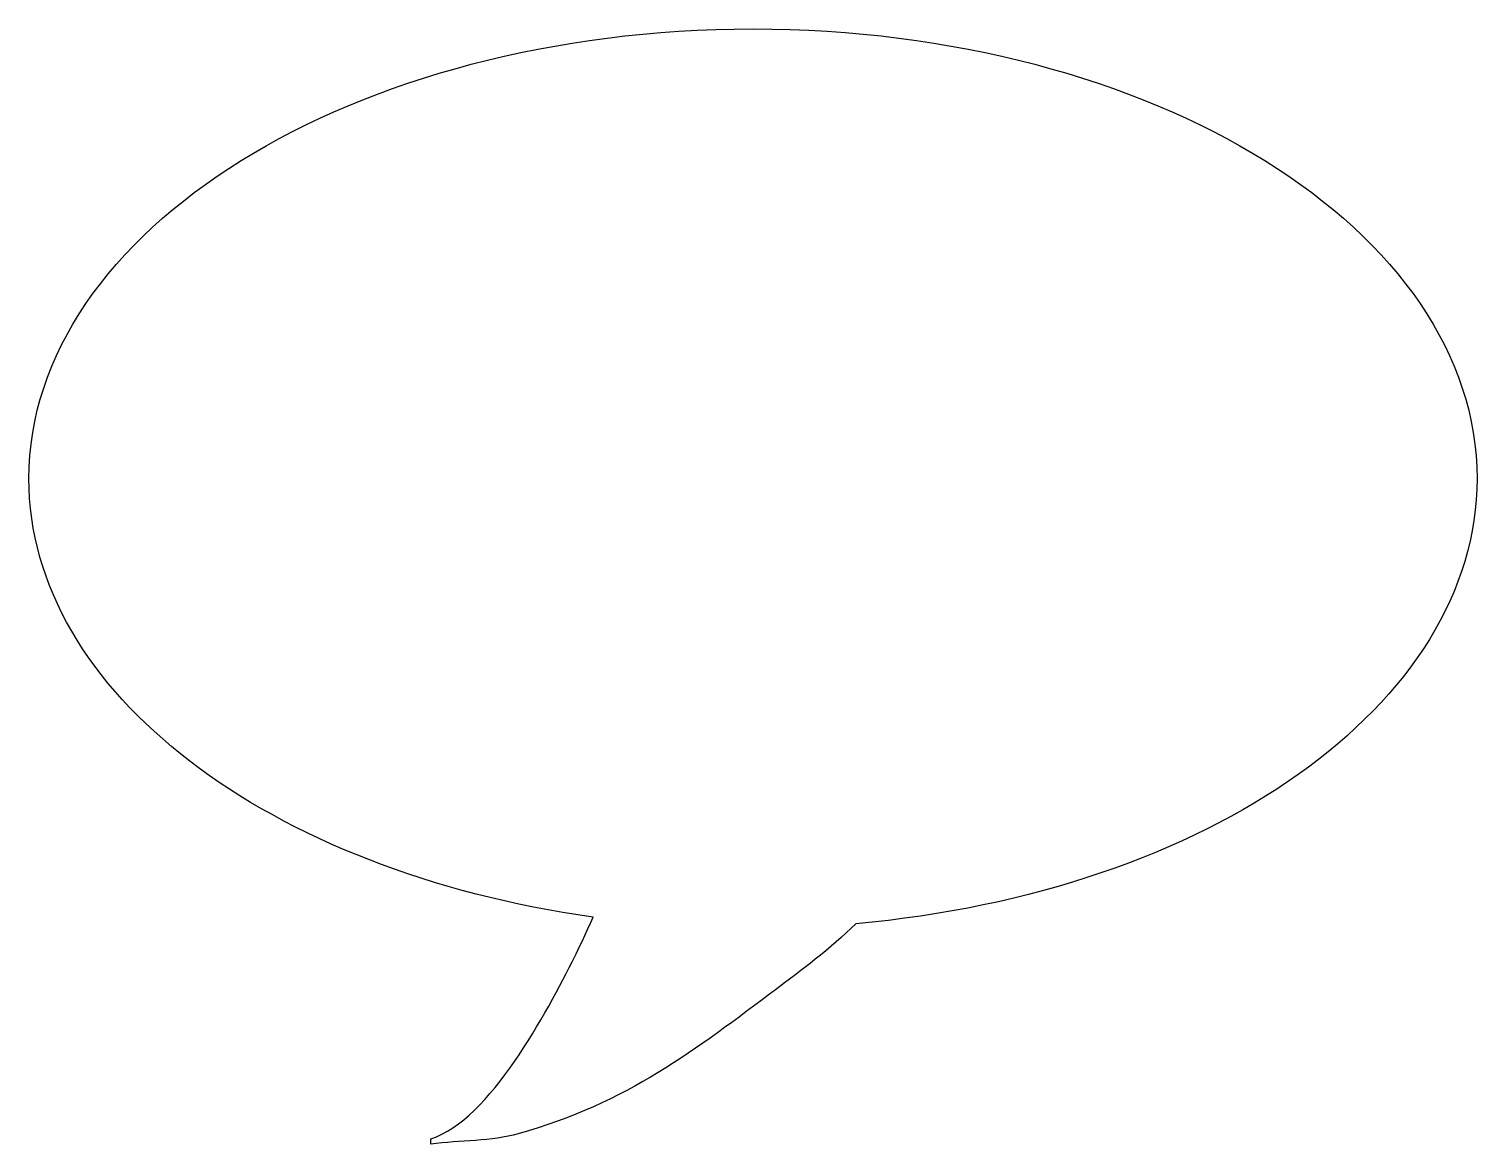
# Model space of a CAD drawing. Header units: centimetres. Extents: x -10.5 to 10.5, y -8.1 to 8.1.
import ezdxf

# ---------------------------------------------------------------- set-up
doc = ezdxf.new("R2010")
doc.units = ezdxf.units.CM
doc.header["$MEASUREMENT"] = 0
doc.layers.add('Camada 1', color=7, linetype='Continuous')

msp = doc.modelspace()

# ---------------------------------------------------------------- linework, layer by layer
at = {"layer": 'Camada 1'}
msp.add_open_spline([(10.48294, 1.56221), (10.48294, 5.15914), (5.78978, 8.07511), (0.00015, 8.07511), (0.00015, 8.07511), (-5.78949, 8.07511), (-10.48294, 5.15914), (-10.48294, 1.56221), (-10.48294, 1.56221), (-10.48294, -1.53987), (-6.9907, -4.13366), (-2.31623, -4.78882), (-2.31623, -4.78882), (-2.41775, -5.02628), (-2.53967, -5.27859), (-2.57933, -5.35762), (-2.57933, -5.35762), (-2.99295, -6.17555), (-3.80245, -7.71892), (-4.66441, -8.0007), (-4.66441, -8.0007), (-4.66441, -8.0007), (-4.66441, -8.0751), (-4.66441, -8.0751), (-4.66441, -8.0751), (-4.2429, -8.02377), (-3.78552, -8.03396), (-3.39872, -7.92603), (-3.39872, -7.92603), (-1.81947, -7.48529), (-0.8134, -6.69331), (0.32423, -5.84125), (0.32423, -5.84125), (0.66668, -5.58458), (1.13486, -5.23771), (1.48723, -4.88388), (1.48723, -4.88388), (6.57216, -4.435), (10.48294, -1.72074), (10.48294, 1.56221)], degree=3, knots=[0, 0, 0, 0, 0.09090909, 0.09090909, 0.09090909, 0.09090909, 0.18181818, 0.18181818, 0.18181818, 0.18181818, 0.27272727, 0.27272727, 0.27272727, 0.27272727, 0.36363636, 0.36363636, 0.36363636, 0.36363636, 0.45454545, 0.45454545, 0.45454545, 0.45454545, 0.54545455, 0.54545455, 0.54545455, 0.54545455, 0.63636364, 0.63636364, 0.63636364, 0.63636364, 0.72727273, 0.72727273, 0.72727273, 0.72727273, 0.81818182, 0.81818182, 0.81818182, 0.81818182, 1, 1, 1, 1], dxfattribs=at)

doc.saveas('drawing.dxf')
